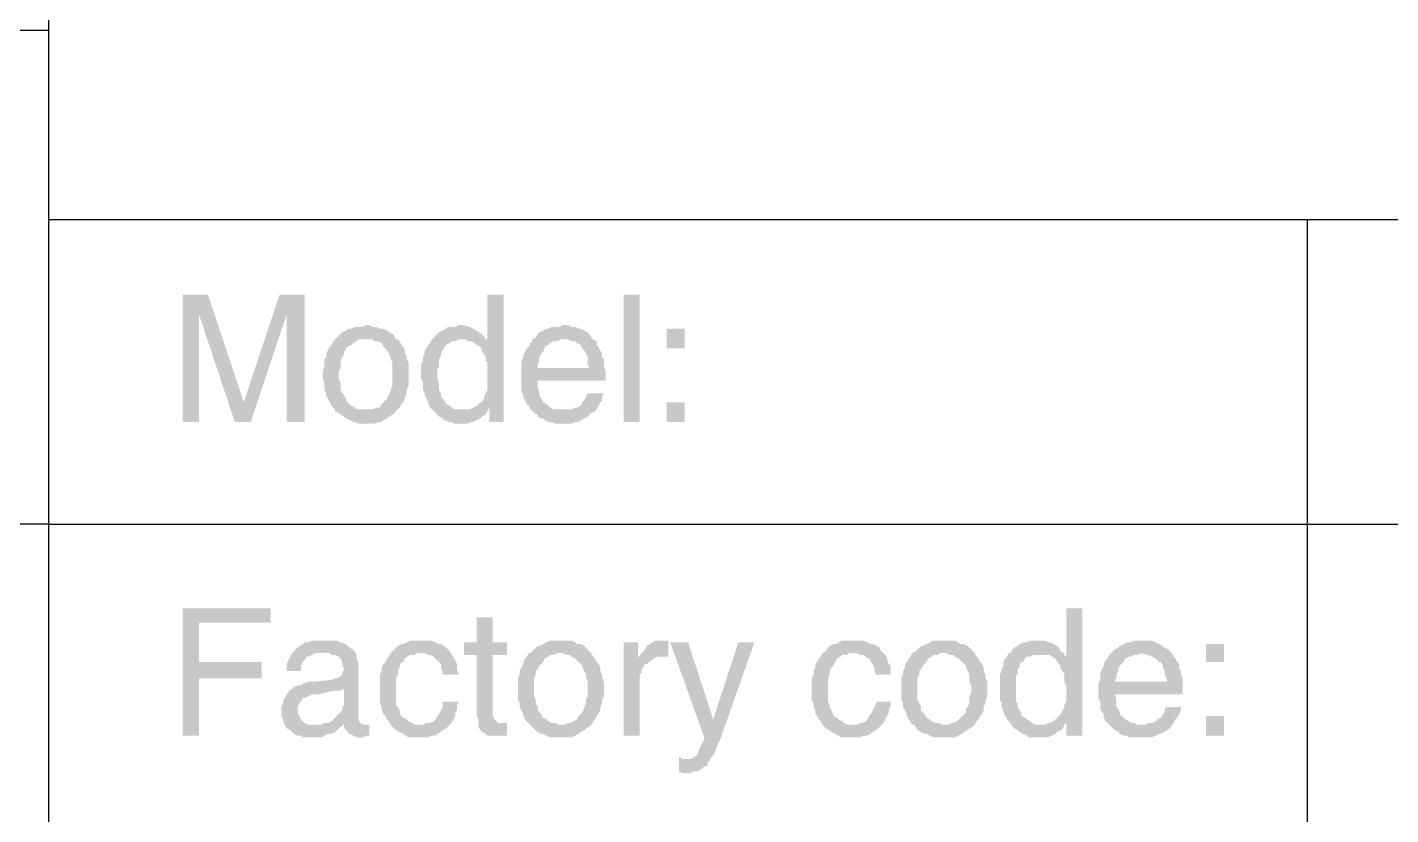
# Model space of a CAD drawing. Header units: millimetres. Extents: x 1448 to 2566, y 1057 to 1416.
# Drawn here: x 1711.68 to 1746.03, y 1138.61 to 1158.44 of the extents above; entities that cross this region are included whole.
import ezdxf

# ---------------------------------------------------------------- set-up
doc = ezdxf.new("R2010")
doc.units = ezdxf.units.MM

msp = doc.modelspace()

# ---------------------------------------------------------------- hatches: boundary and pattern name
at = {"transparency": 33554559}
for points in [[(1716.23243, 1151.70497), (1715.60058, 1151.70497), (1715.60058, 1148.50059), (1716.00677, 1148.50059), (1716.00677, 1151.20852)], [(1716.23243, 1151.70497), (1716.00677, 1151.20852), (1716.90941, 1148.50059), (1717.13507, 1148.99704)], [(1718.66957, 1151.70497), (1718.03772, 1151.70497), (1717.13507, 1148.99704), (1716.90941, 1148.50059), (1717.3156, 1148.50059), (1718.21825, 1151.20852), (1718.21825, 1151.20852)], [(1718.66957, 1151.70497), (1718.21825, 1151.20852), (1718.21825, 1148.50059), (1718.66957, 1148.50059)], [(1723.67924, 1151.70497), (1723.27305, 1151.70497), (1723.27305, 1150.53153), (1722.95712, 1150.4864), (1723.00226, 1150.44127), (1723.09252, 1150.39614), (1723.13765, 1150.30587), (1723.13765, 1150.26074), (1723.18279, 1150.21561), (1723.22792, 1150.12534), (1723.22792, 1150.03508), (1723.27305, 1149.98995), (1723.27305, 1149.31297), (1723.22792, 1149.2227), (1723.18279, 1149.13244), (1723.18279, 1149.0873), (1723.13765, 1148.99704), (1723.09252, 1148.99704), (1723.04739, 1148.95191), (1723.00226, 1148.90678), (1722.91199, 1148.86164), (1723.31818, 1148.86164), (1723.31818, 1148.50059), (1723.67924, 1148.50059)], [(1726.70309, 1148.50059), (1726.70309, 1151.70497), (1727.10928, 1151.70497), (1727.10928, 1148.50059)], [(1720.20406, 1150.93772), (1720.20406, 1150.93772), (1720.1138, 1150.89259), (1719.93327, 1150.89259), (1719.843, 1150.84746), (1719.75274, 1150.84746), (1719.70761, 1150.80233), (1719.61734, 1150.75719), (1719.57221, 1150.71206), (1719.48195, 1150.6218), (1719.43682, 1150.57667), (1719.43682, 1150.57667), (1719.39168, 1150.53153), (1719.34655, 1150.44127), (1719.30142, 1150.39614), (1719.25629, 1150.30587), (1719.21115, 1150.21561), (1719.21115, 1150.12534), (1719.16602, 1150.08021), (1719.16602, 1149.89968), (1719.12089, 1149.76429), (1719.12089, 1149.67402), (1719.12089, 1149.58376), (1719.16602, 1149.49349), (1719.16602, 1149.31297), (1719.21115, 1149.2227), (1719.21115, 1149.13244), (1719.25629, 1149.0873), (1719.30142, 1148.99704), (1719.34655, 1148.90678), (1719.39168, 1148.86164), (1719.43682, 1148.81651), (1719.43682, 1148.77138), (1720.20406, 1148.81651), (1719.9784, 1148.81651), (1719.93327, 1148.86164), (1719.843, 1148.90678), (1719.79787, 1148.95191), (1719.70761, 1149.04217), (1719.70761, 1149.0873), (1719.66248, 1149.17757), (1719.61734, 1149.2227), (1719.57221, 1149.31297), (1719.57221, 1149.49349), (1719.52708, 1149.58376), (1719.52708, 1149.76429), (1719.57221, 1149.85455), (1719.57221, 1150.03508), (1719.61734, 1150.12534), (1719.66248, 1150.21561), (1719.66248, 1150.26074), (1719.70761, 1150.35101), (1719.75274, 1150.39614), (1719.843, 1150.44127), (1719.88814, 1150.4864), (1719.9784, 1150.53153), (1720.02353, 1150.57667), (1720.97131, 1150.57667), (1720.92618, 1150.66693), (1720.88104, 1150.71206), (1720.79078, 1150.75719), (1720.74565, 1150.80233), (1720.65538, 1150.84746), (1720.56512, 1150.84746), (1720.47486, 1150.89259), (1720.38459, 1150.89259), (1720.29433, 1150.93772)], [(1722.59607, 1150.93772), (1722.55094, 1150.93772), (1722.46067, 1150.89259), (1722.28014, 1150.89259), (1722.23501, 1150.84746), (1722.14475, 1150.80233), (1722.05448, 1150.75719), (1722.00935, 1150.71206), (1721.96422, 1150.66693), (1721.87395, 1150.57667), (1722.73146, 1150.57667), (1722.7766, 1150.53153), (1722.86686, 1150.53153), (1722.95712, 1150.4864), (1723.27305, 1150.53153), (1723.27305, 1150.57667), (1723.22792, 1150.57667), (1723.18279, 1150.66693), (1723.13765, 1150.71206), (1723.04739, 1150.75719), (1723.00226, 1150.80233), (1722.91199, 1150.84746), (1722.82173, 1150.89259), (1722.7766, 1150.89259), (1722.68633, 1150.93772)], [(1725.21373, 1150.93772), (1725.1686, 1150.93772), (1725.07834, 1150.89259), (1724.89781, 1150.89259), (1724.80754, 1150.84746), (1724.76241, 1150.84746), (1724.67215, 1150.80233), (1724.58188, 1150.75719), (1724.53675, 1150.71206), (1724.49162, 1150.6218), (1724.40135, 1150.57667), (1725.304, 1150.57667), (1725.39426, 1150.53153), (1725.48453, 1150.53153), (1725.52966, 1150.4864), (1725.61992, 1150.44127), (1725.66505, 1150.35101), (1725.66505, 1150.35101), (1725.71019, 1150.30587), (1725.75532, 1150.21561), (1725.80045, 1150.12534), (1725.80045, 1149.94482), (1725.84558, 1149.85455), (1724.13056, 1149.85455), (1724.13056, 1149.26783), (1724.17569, 1149.17757), (1724.17569, 1149.13244), (1724.22083, 1149.04217), (1724.26596, 1148.95191), (1724.31109, 1148.90678), (1724.35622, 1148.81651), (1724.40135, 1148.77138), (1725.21373, 1148.81651), (1724.94294, 1148.81651), (1724.85268, 1148.86164), (1724.80754, 1148.90678), (1724.76241, 1148.95191), (1724.67215, 1148.99704), (1724.67215, 1149.04217), (1724.62702, 1149.0873), (1724.58188, 1149.17757), (1724.58188, 1149.26783), (1724.53675, 1149.3581), (1724.53675, 1149.53863), (1726.25177, 1149.53863), (1726.25177, 1149.76429), (1726.20664, 1149.89968), (1726.20664, 1150.08021), (1726.16151, 1150.12534), (1726.16151, 1150.21561), (1726.11638, 1150.30587), (1726.07124, 1150.39614), (1726.02611, 1150.44127), (1726.02611, 1150.53153), (1725.93585, 1150.57667), (1725.89072, 1150.6218), (1725.84558, 1150.71206), (1725.80045, 1150.75719), (1725.71019, 1150.80233), (1725.61992, 1150.84746), (1725.57479, 1150.84746), (1725.48453, 1150.89259), (1725.39426, 1150.89259), (1725.304, 1150.93772)], [(1728.23759, 1150.35101), (1728.23759, 1150.84746), (1727.78627, 1150.84746), (1727.78627, 1150.35101)], [(1720.97131, 1150.57667), (1720.20406, 1150.57667), (1720.38459, 1150.57667), (1720.42972, 1150.53153), (1720.51999, 1150.53153), (1720.61025, 1150.4864), (1720.65538, 1150.39614), (1720.70052, 1150.35101), (1720.74565, 1150.30587), (1720.79078, 1150.21561), (1720.83591, 1150.12534), (1720.83591, 1150.08021), (1720.88104, 1149.98995), (1720.88104, 1149.40323), (1720.83591, 1149.31297), (1720.83591, 1149.26783), (1720.79078, 1149.17757), (1720.74565, 1149.0873), (1720.70052, 1149.04217), (1720.65538, 1148.99704), (1720.61025, 1148.95191), (1720.56512, 1148.86164), (1720.47486, 1148.86164), (1720.38459, 1148.81651), (1720.20406, 1148.81651), (1719.43682, 1148.77138), (1719.52708, 1148.72625), (1719.57221, 1148.68111), (1719.66248, 1148.63598), (1719.70761, 1148.59085), (1719.79787, 1148.54572), (1719.88814, 1148.50059), (1719.93327, 1148.50059), (1720.02353, 1148.45545), (1720.42972, 1148.45545), (1720.51999, 1148.50059), (1720.61025, 1148.50059), (1720.65538, 1148.54572), (1720.74565, 1148.59085), (1720.79078, 1148.63598), (1720.88104, 1148.68111), (1720.92618, 1148.72625), (1721.01644, 1148.81651), (1721.01644, 1148.81651), (1721.06157, 1148.86164), (1721.10671, 1148.95191), (1721.15184, 1148.99704), (1721.19697, 1149.0873), (1721.19697, 1149.13244), (1721.2421, 1149.2227), (1721.2421, 1149.31297), (1721.28723, 1149.40323), (1721.28723, 1149.67402), (1721.28723, 1149.98995), (1721.2421, 1150.08021), (1721.2421, 1150.17048), (1721.19697, 1150.21561), (1721.19697, 1150.30587), (1721.15184, 1150.39614), (1721.10671, 1150.44127), (1721.06157, 1150.53153), (1721.01644, 1150.57667)], [(1721.87395, 1150.57667), (1721.82882, 1150.4864), (1721.78369, 1150.44127), (1721.73856, 1150.35101), (1721.69342, 1150.30587), (1721.69342, 1150.21561), (1721.64829, 1150.12534), (1721.64829, 1150.03508), (1721.60316, 1149.94482), (1721.60316, 1149.58376), (1721.64829, 1149.49349), (1721.64829, 1149.31297), (1721.69342, 1149.2227), (1721.69342, 1149.17757), (1721.73856, 1149.0873), (1721.78369, 1148.99704), (1721.78369, 1148.95191), (1721.82882, 1148.86164), (1721.87395, 1148.81651), (1721.96422, 1148.72625), (1722.00935, 1148.68111), (1722.05448, 1148.63598), (1722.14475, 1148.59085), (1722.18988, 1148.54572), (1722.28014, 1148.50059), (1722.37041, 1148.50059), (1722.46067, 1148.45545), (1722.7766, 1148.45545), (1722.86686, 1148.50059), (1722.91199, 1148.50059), (1723.00226, 1148.54572), (1723.09252, 1148.59085), (1723.13765, 1148.63598), (1723.22792, 1148.68111), (1723.27305, 1148.77138), (1722.6412, 1148.81651), (1722.46067, 1148.81651), (1722.37041, 1148.86164), (1722.32527, 1148.90678), (1722.23501, 1148.95191), (1722.18988, 1149.04217), (1722.14475, 1149.0873), (1722.09961, 1149.13244), (1722.09961, 1149.2227), (1722.05448, 1149.31297), (1722.05448, 1149.49349), (1722.00935, 1149.58376), (1722.00935, 1149.80942), (1722.05448, 1149.89968), (1722.05448, 1150.08021), (1722.09961, 1150.17048), (1722.09961, 1150.21561), (1722.14475, 1150.30587), (1722.18988, 1150.35101), (1722.18988, 1150.39614), (1722.23501, 1150.44127), (1722.32527, 1150.4864), (1722.37041, 1150.53153), (1722.46067, 1150.53153), (1722.55094, 1150.57667), (1722.6412, 1150.57667)], [(1724.40135, 1150.57667), (1724.40135, 1150.53153), (1724.35622, 1150.4864), (1724.31109, 1150.39614), (1724.26596, 1150.35101), (1724.22083, 1150.26074), (1724.17569, 1150.17048), (1724.17569, 1150.12534), (1724.13056, 1150.03508), (1724.13056, 1149.85455), (1724.53675, 1149.85455), (1724.53675, 1149.94482), (1724.58188, 1150.03508), (1724.58188, 1150.12534), (1724.62702, 1150.21561), (1724.67215, 1150.26074), (1724.71728, 1150.35101), (1724.71728, 1150.39614), (1724.80754, 1150.44127), (1724.85268, 1150.4864), (1724.94294, 1150.53153), (1725.0332, 1150.53153), (1725.12347, 1150.57667), (1725.21373, 1150.57667)], [(1726.20664, 1149.2227), (1725.80045, 1149.2227), (1725.75532, 1149.13244), (1725.71019, 1149.04217), (1725.66505, 1148.99704), (1725.61992, 1148.90678), (1725.52966, 1148.86164), (1725.48453, 1148.86164), (1725.39426, 1148.81651), (1725.21373, 1148.81651), (1724.40135, 1148.77138), (1724.40135, 1148.77138), (1724.44649, 1148.72625), (1724.53675, 1148.68111), (1724.58188, 1148.59085), (1724.67215, 1148.59085), (1724.71728, 1148.54572), (1724.80754, 1148.50059), (1724.89781, 1148.50059), (1724.98807, 1148.45545), (1725.39426, 1148.45545), (1725.48453, 1148.50059), (1725.57479, 1148.50059), (1725.61992, 1148.54572), (1725.71019, 1148.59085), (1725.80045, 1148.63598), (1725.84558, 1148.68111), (1725.89072, 1148.72625), (1725.98098, 1148.77138), (1726.02611, 1148.81651), (1726.07124, 1148.90678), (1726.11638, 1148.99704), (1726.16151, 1149.04217), (1726.16151, 1149.13244)], [(1722.91199, 1148.86164), (1722.82173, 1148.81651), (1722.6412, 1148.81651), (1723.27305, 1148.77138), (1723.31818, 1148.86164)], [(1728.23759, 1148.50059), (1728.23759, 1148.99704), (1727.78627, 1148.99704), (1727.78627, 1148.50059)], [(1717.81206, 1143.80684), (1715.60058, 1143.80684), (1715.60058, 1140.60246), (1716.00677, 1140.60246), (1716.00677, 1142.04669), (1717.5864, 1142.04669), (1717.5864, 1142.45287), (1716.00677, 1142.45287), (1716.00677, 1143.44578), (1717.81206, 1143.44578), (1717.81206, 1143.62631)], [(1738.25693, 1143.80684), (1737.85074, 1143.80684), (1737.85074, 1142.58827), (1737.48968, 1142.58827), (1737.57995, 1142.54314), (1737.62508, 1142.45287), (1737.67021, 1142.40774), (1737.71535, 1142.36261), (1737.71535, 1142.27235), (1737.76048, 1142.22721), (1737.80561, 1142.13695), (1737.80561, 1141.95642), (1737.85074, 1141.86616), (1737.85074, 1141.45997), (1737.80561, 1141.3697), (1737.80561, 1141.32457), (1737.76048, 1141.23431), (1737.71535, 1141.14404), (1737.67021, 1141.09891), (1737.67021, 1141.09891), (1737.57995, 1141.00865), (1737.53482, 1140.96351), (1737.44455, 1140.91838), (1737.85074, 1140.91838), (1737.85074, 1140.60246), (1738.25693, 1140.60246)], [(1723.40845, 1143.58118), (1723.00226, 1143.58118), (1723.00226, 1142.94933), (1722.68633, 1142.94933), (1722.68633, 1142.6334), (1723.00226, 1142.6334), (1723.00226, 1141.09891), (1723.04739, 1141.00865), (1723.04739, 1140.82812), (1723.09252, 1140.73785), (1723.13765, 1140.69272), (1723.13765, 1140.69272), (1723.22792, 1140.64759), (1723.27305, 1140.60246), (1723.7695, 1140.60246), (1723.7695, 1140.91838), (1723.54384, 1140.91838), (1723.49871, 1140.96351), (1723.45358, 1141.00865), (1723.40845, 1141.09891), (1723.40845, 1142.6334), (1723.7695, 1142.6334), (1723.7695, 1142.94933), (1723.40845, 1142.94933)], [(1719.16602, 1142.99446), (1718.8501, 1142.99446), (1718.75983, 1142.94933), (1718.66957, 1142.94933), (1718.62444, 1142.9042), (1718.53417, 1142.85906), (1718.48904, 1142.81393), (1718.44391, 1142.7688), (1718.39878, 1142.72367), (1718.35364, 1142.67854), (1718.30851, 1142.58827), (1718.26338, 1142.49801), (1718.21825, 1142.40774), (1718.21825, 1142.22721), (1718.5793, 1142.22721), (1718.5793, 1142.36261), (1718.62444, 1142.45287), (1718.66957, 1142.49801), (1718.7147, 1142.58827), (1718.75983, 1142.58827), (1718.8501, 1142.6334), (1718.94036, 1142.67854), (1719.12089, 1142.67854), (1719.93327, 1142.72367), (1719.88814, 1142.7688), (1719.79787, 1142.81393), (1719.75274, 1142.85906), (1719.70761, 1142.9042), (1719.61734, 1142.94933), (1719.57221, 1142.94933), (1719.48195, 1142.99446), (1719.25629, 1142.99446)], [(1721.60316, 1142.99446), (1721.33237, 1142.99446), (1721.2421, 1142.94933), (1721.15184, 1142.9042), (1721.10671, 1142.9042), (1721.01644, 1142.85906), (1720.97131, 1142.81393), (1720.88104, 1142.72367), (1720.83591, 1142.67854), (1721.69342, 1142.67854), (1721.78369, 1142.6334), (1721.82882, 1142.6334), (1721.91908, 1142.58827), (1721.96422, 1142.54314), (1722.05448, 1142.45287), (1722.09961, 1142.40774), (1722.09961, 1142.31748), (1722.14475, 1142.22721), (1722.14475, 1142.13695), (1722.55094, 1142.13695), (1722.5058, 1142.27235), (1722.5058, 1142.40774), (1722.46067, 1142.49801), (1722.41554, 1142.58827), (1722.37041, 1142.6334), (1722.32527, 1142.72367), (1722.28014, 1142.7688), (1722.23501, 1142.81393), (1722.18988, 1142.85906), (1722.09961, 1142.9042), (1722.05448, 1142.9042), (1721.96422, 1142.94933), (1721.87395, 1142.99446), (1721.69342, 1142.99446)], [(1725.12347, 1142.99446), (1724.85268, 1142.99446), (1724.76241, 1142.94933), (1724.67215, 1142.9042), (1724.58188, 1142.85906), (1724.53675, 1142.85906), (1724.44649, 1142.7688), (1724.40135, 1142.72367), (1724.35622, 1142.67854), (1724.31109, 1142.67854), (1724.26596, 1142.58827), (1724.22083, 1142.54314), (1724.17569, 1142.45287), (1724.17569, 1142.40774), (1724.13056, 1142.31748), (1724.08543, 1142.22721), (1724.08543, 1142.13695), (1724.0403, 1142.04669), (1724.0403, 1141.77589), (1724.0403, 1141.5051), (1724.08543, 1141.41484), (1724.08543, 1141.32457), (1724.13056, 1141.23431), (1724.17569, 1141.14404), (1724.17569, 1141.09891), (1724.22083, 1141.00865), (1724.26596, 1140.96351), (1724.35622, 1140.87325), (1725.12347, 1140.87325), (1725.07834, 1140.87325), (1724.98807, 1140.91838), (1724.89781, 1140.91838), (1724.80754, 1140.96351), (1724.76241, 1141.00865), (1724.67215, 1141.05378), (1724.62702, 1141.14404), (1724.58188, 1141.18917), (1724.53675, 1141.23431), (1724.53675, 1141.32457), (1724.49162, 1141.41484), (1724.49162, 1141.5051), (1724.44649, 1141.59536), (1724.44649, 1142.04669), (1724.49162, 1142.13695), (1724.49162, 1142.22721), (1724.53675, 1142.27235), (1724.58188, 1142.36261), (1724.62702, 1142.40774), (1724.67215, 1142.45287), (1724.71728, 1142.54314), (1724.80754, 1142.58827), (1724.85268, 1142.6334), (1724.94294, 1142.6334), (1725.0332, 1142.67854), (1725.89072, 1142.67854), (1725.84558, 1142.72367), (1725.75532, 1142.81393), (1725.71019, 1142.85906), (1725.61992, 1142.9042), (1725.52966, 1142.9042), (1725.48453, 1142.94933), (1725.39426, 1142.99446), (1725.21373, 1142.99446)], [(1727.06415, 1142.94933), (1726.70309, 1142.94933), (1726.70309, 1140.60246), (1727.10928, 1140.60246), (1727.10928, 1142.13695), (1727.15442, 1142.18208), (1727.15442, 1142.27235), (1727.19955, 1142.31748), (1727.24468, 1142.40774), (1727.28981, 1142.40774), (1727.33495, 1142.45287), (1727.42521, 1142.49801), (1727.06415, 1142.54314)], [(1727.74113, 1142.99446), (1727.51547, 1142.99446), (1727.42521, 1142.94933), (1727.38008, 1142.9042), (1727.28981, 1142.85906), (1727.24468, 1142.7688), (1727.19955, 1142.72367), (1727.15442, 1142.67854), (1727.10928, 1142.6334), (1727.74113, 1142.58827), (1727.8314, 1142.58827), (1727.8314, 1142.99446), (1727.8314, 1142.99446)], [(1728.32785, 1142.94933), (1727.87653, 1142.94933), (1728.73404, 1140.55732), (1728.9597, 1141.00865)], [(1729.99774, 1142.94933), (1729.59155, 1142.94933), (1728.9597, 1141.00865), (1728.73404, 1140.55732), (1728.73404, 1140.51219), (1728.73404, 1140.51219), (1728.68891, 1140.42193), (1728.64378, 1140.33166), (1728.59865, 1140.2414), (1728.59865, 1140.19627), (1728.55351, 1140.106), (1728.46325, 1140.06087), (1728.41812, 1140.01574), (1728.32785, 1140.01574), (1728.86944, 1139.97061), (1728.91457, 1140.06087), (1728.9597, 1140.106), (1729.00484, 1140.19627), (1729.04997, 1140.33166), (1729.0951, 1140.42193), (1729.14023, 1140.51219)], [(1732.48001, 1142.99446), (1732.20922, 1142.99446), (1732.11896, 1142.94933), (1732.07382, 1142.9042), (1731.98356, 1142.9042), (1731.89329, 1142.85906), (1731.84816, 1142.81393), (1731.80303, 1142.72367), (1731.71277, 1142.67854), (1732.57028, 1142.67854), (1732.66054, 1142.6334), (1732.75081, 1142.6334), (1732.79594, 1142.58827), (1732.8862, 1142.54314), (1732.93133, 1142.45287), (1732.97647, 1142.40774), (1733.0216, 1142.31748), (1733.0216, 1142.22721), (1733.06673, 1142.13695), (1733.42779, 1142.13695), (1733.42779, 1142.36261), (1733.38266, 1142.40774), (1733.33752, 1142.49801), (1733.33752, 1142.58827), (1733.29239, 1142.6334), (1733.20213, 1142.72367), (1733.157, 1142.7688), (1733.157, 1142.81393), (1733.06673, 1142.85906), (1733.0216, 1142.9042), (1732.93133, 1142.9042), (1732.84107, 1142.94933), (1732.75081, 1142.99446), (1732.57028, 1142.99446)], [(1734.78175, 1142.99446), (1734.46583, 1142.99446), (1734.4207, 1142.94933), (1734.33043, 1142.9042), (1734.24017, 1142.85906), (1734.19504, 1142.85906), (1734.10477, 1142.7688), (1734.05964, 1142.72367), (1733.96937, 1142.67854), (1733.96937, 1142.67854), (1733.92424, 1142.58827), (1733.87911, 1142.54314), (1733.83398, 1142.45287), (1733.78885, 1142.40774), (1733.78885, 1142.31748), (1733.74371, 1142.22721), (1733.74371, 1142.13695), (1733.69858, 1142.04669), (1733.69858, 1141.77589), (1733.69858, 1141.5051), (1733.74371, 1141.41484), (1733.74371, 1141.32457), (1733.78885, 1141.23431), (1733.83398, 1141.14404), (1733.83398, 1141.09891), (1733.87911, 1141.00865), (1733.92424, 1140.96351), (1733.96937, 1140.87325), (1734.78175, 1140.87325), (1734.73662, 1140.87325), (1734.64636, 1140.91838), (1734.55609, 1140.91838), (1734.46583, 1140.96351), (1734.4207, 1141.00865), (1734.33043, 1141.05378), (1734.2853, 1141.14404), (1734.24017, 1141.18917), (1734.19504, 1141.23431), (1734.19504, 1141.32457), (1734.1499, 1141.41484), (1734.10477, 1141.5051), (1734.10477, 1142.04669), (1734.1499, 1142.13695), (1734.1499, 1142.22721), (1734.19504, 1142.27235), (1734.24017, 1142.36261), (1734.2853, 1142.40774), (1734.33043, 1142.45287), (1734.37556, 1142.54314), (1734.46583, 1142.58827), (1734.51096, 1142.6334), (1734.60123, 1142.6334), (1734.69149, 1142.67854), (1735.549, 1142.67854), (1735.50387, 1142.72367), (1735.4136, 1142.81393), (1735.36847, 1142.85906), (1735.27821, 1142.9042), (1735.18794, 1142.9042), (1735.14281, 1142.94933), (1735.05255, 1142.99446), (1734.87202, 1142.99446)], [(1737.12863, 1142.99446), (1736.9481, 1142.99446), (1736.85783, 1142.94933), (1736.76757, 1142.94933), (1736.67731, 1142.9042), (1736.63217, 1142.85906), (1736.54191, 1142.81393), (1736.49678, 1142.7688), (1736.45164, 1142.67854), (1736.40651, 1142.67854), (1737.21889, 1142.6334), (1737.44455, 1142.6334), (1737.48968, 1142.58827), (1737.85074, 1142.58827), (1737.80561, 1142.6334), (1737.80561, 1142.67854), (1737.71535, 1142.72367), (1737.67021, 1142.81393), (1737.62508, 1142.85906), (1737.53482, 1142.9042), (1737.44455, 1142.94933), (1737.39942, 1142.94933), (1737.30916, 1142.99446), (1737.21889, 1142.99446)], [(1739.79142, 1142.99446), (1739.56576, 1142.99446), (1739.4755, 1142.94933), (1739.38524, 1142.94933), (1739.29497, 1142.9042), (1739.20471, 1142.85906), (1739.15957, 1142.81393), (1739.06931, 1142.7688), (1739.02418, 1142.72367), (1738.97905, 1142.67854), (1739.74629, 1142.67854), (1739.88169, 1142.6334), (1739.92682, 1142.6334), (1740.01709, 1142.58827), (1740.10735, 1142.54314), (1740.15248, 1142.49801), (1740.19761, 1142.45287), (1740.24275, 1142.45287), (1740.28788, 1142.36261), (1740.28788, 1142.31748), (1740.33301, 1142.22721), (1740.33301, 1142.13695), (1740.37814, 1142.04669), (1740.37814, 1141.95642), (1739.06931, 1141.95642), (1738.66312, 1141.91129), (1738.66312, 1141.55023), (1738.70825, 1141.45997), (1738.70825, 1141.27944), (1738.75339, 1141.18917), (1738.79852, 1141.14404), (1738.79852, 1141.05378), (1738.84365, 1140.96351), (1738.88878, 1140.91838), (1738.93391, 1140.87325), (1739.74629, 1140.87325), (1739.65603, 1140.87325), (1739.56576, 1140.91838), (1739.52063, 1140.91838), (1739.43037, 1140.96351), (1739.3401, 1141.00865), (1739.29497, 1141.05378), (1739.24984, 1141.09891), (1739.20471, 1141.14404), (1739.20471, 1141.18917), (1739.15957, 1141.27944), (1739.11444, 1141.32457), (1739.11444, 1141.55023), (1739.06931, 1141.6405), (1740.78433, 1141.6405), (1740.78433, 1142.04669), (1740.7392, 1142.13695), (1740.7392, 1142.22721), (1740.69407, 1142.31748), (1740.69407, 1142.40774), (1740.64894, 1142.45287), (1740.6038, 1142.54314), (1740.55867, 1142.58827), (1740.51354, 1142.67854), (1740.46841, 1142.72367), (1740.42328, 1142.7688), (1740.33301, 1142.81393), (1740.28788, 1142.85906), (1740.19761, 1142.9042), (1740.10735, 1142.94933), (1740.01709, 1142.99446), (1739.88169, 1142.99446)], [(1719.93327, 1142.72367), (1719.12089, 1142.67854), (1719.30142, 1142.67854), (1719.34655, 1142.6334), (1719.43682, 1142.6334), (1719.52708, 1142.58827), (1719.57221, 1142.54314), (1719.61734, 1142.45287), (1719.61734, 1142.36261), (1719.66248, 1142.27235), (1719.66248, 1142.27235), (1719.61734, 1142.18208), (1719.61734, 1142.13695), (1719.57221, 1142.09182), (1719.48195, 1142.04669), (1719.43682, 1142.04669), (1719.34655, 1142.00155), (1718.8501, 1141.95642), (1718.75983, 1141.95642), (1718.62444, 1141.91129), (1718.5793, 1141.86616), (1718.48904, 1141.86616), (1718.39878, 1141.82102), (1719.66248, 1141.77589), (1719.66248, 1141.3697), (1719.66248, 1141.3697), (1719.61734, 1141.32457), (1719.61734, 1141.23431), (1719.57221, 1141.18917), (1719.48195, 1141.09891), (1719.43682, 1141.05378), (1719.39168, 1141.00865), (1719.34655, 1140.96351), (1719.25629, 1140.91838), (1719.16602, 1140.91838), (1719.07576, 1140.87325), (1718.17311, 1140.87325), (1718.21825, 1140.78298), (1718.30851, 1140.73785), (1718.35364, 1140.69272), (1718.39878, 1140.64759), (1718.48904, 1140.60246), (1718.5793, 1140.60246), (1718.62444, 1140.55732), (1719.12089, 1140.55732), (1719.16602, 1140.60246), (1719.25629, 1140.64759), (1719.34655, 1140.64759), (1719.43682, 1140.69272), (1719.48195, 1140.73785), (1719.57221, 1140.82812), (1719.61734, 1140.82812), (1719.66248, 1140.91838), (1720.06867, 1140.91838), (1720.02353, 1141.00865), (1720.02353, 1142.45287), (1719.9784, 1142.54314), (1719.9784, 1142.6334)], [(1720.83591, 1142.67854), (1720.79078, 1142.58827), (1720.74565, 1142.54314), (1720.70052, 1142.45287), (1720.65538, 1142.40774), (1720.61025, 1142.31748), (1720.61025, 1142.22721), (1720.56512, 1142.13695), (1720.56512, 1141.41484), (1720.61025, 1141.32457), (1720.61025, 1141.23431), (1720.65538, 1141.14404), (1720.70052, 1141.09891), (1720.74565, 1141.00865), (1720.79078, 1140.96351), (1720.83591, 1140.87325), (1721.55803, 1140.87325), (1721.46776, 1140.87325), (1721.3775, 1140.91838), (1721.28723, 1140.96351), (1721.2421, 1141.00865), (1721.15184, 1141.05378), (1721.10671, 1141.09891), (1721.06157, 1141.14404), (1721.06157, 1141.23431), (1721.01644, 1141.32457), (1720.97131, 1141.3697), (1720.97131, 1142.04669), (1721.01644, 1142.13695), (1721.01644, 1142.22721), (1721.06157, 1142.31748), (1721.06157, 1142.36261), (1721.10671, 1142.45287), (1721.15184, 1142.45287), (1721.19697, 1142.54314), (1721.2421, 1142.58827), (1721.33237, 1142.6334), (1721.42263, 1142.6334), (1721.5129, 1142.67854), (1721.60316, 1142.67854)], [(1725.89072, 1142.67854), (1725.12347, 1142.67854), (1725.1686, 1142.67854), (1725.25887, 1142.6334), (1725.34913, 1142.6334), (1725.39426, 1142.58827), (1725.48453, 1142.54314), (1725.52966, 1142.49801), (1725.61992, 1142.40774), (1725.66505, 1142.36261), (1725.66505, 1142.31748), (1725.71019, 1142.22721), (1725.75532, 1142.13695), (1725.75532, 1142.04669), (1725.80045, 1141.95642), (1725.80045, 1141.59536), (1725.75532, 1141.5051), (1725.75532, 1141.41484), (1725.71019, 1141.32457), (1725.71019, 1141.27944), (1725.66505, 1141.18917), (1725.61992, 1141.14404), (1725.57479, 1141.09891), (1725.52966, 1141.00865), (1725.43939, 1140.96351), (1725.34913, 1140.91838), (1725.304, 1140.91838), (1725.21373, 1140.87325), (1724.35622, 1140.87325), (1724.40135, 1140.82812), (1724.49162, 1140.73785), (1724.53675, 1140.69272), (1724.62702, 1140.64759), (1724.67215, 1140.64759), (1724.76241, 1140.60246), (1724.85268, 1140.55732), (1725.39426, 1140.55732), (1725.48453, 1140.60246), (1725.57479, 1140.64759), (1725.61992, 1140.69272), (1725.71019, 1140.73785), (1725.75532, 1140.78298), (1725.84558, 1140.82812), (1725.89072, 1140.87325), (1725.89072, 1140.87325), (1725.93585, 1140.96351), (1725.98098, 1141.00865), (1726.02611, 1141.09891), (1726.07124, 1141.14404), (1726.11638, 1141.23431), (1726.11638, 1141.32457), (1726.16151, 1141.41484), (1726.16151, 1141.5051), (1726.20664, 1141.59536), (1726.20664, 1141.77589), (1726.20664, 1141.95642), (1726.16151, 1142.04669), (1726.16151, 1142.13695), (1726.11638, 1142.22721), (1726.11638, 1142.31748), (1726.07124, 1142.40774), (1726.02611, 1142.45287), (1725.98098, 1142.54314), (1725.93585, 1142.58827)], [(1727.10928, 1142.6334), (1727.06415, 1142.54314), (1727.42521, 1142.49801), (1727.47034, 1142.54314), (1727.56061, 1142.58827), (1727.74113, 1142.58827)], [(1731.71277, 1142.67854), (1731.66763, 1142.58827), (1731.6225, 1142.54314), (1731.57737, 1142.45287), (1731.53224, 1142.40774), (1731.53224, 1142.31748), (1731.48711, 1142.22721), (1731.48711, 1142.13695), (1731.44197, 1142.04669), (1731.44197, 1141.5051), (1731.48711, 1141.41484), (1731.48711, 1141.32457), (1731.53224, 1141.23431), (1731.53224, 1141.14404), (1731.57737, 1141.09891), (1731.6225, 1141.00865), (1731.66763, 1140.96351), (1731.71277, 1140.87325), (1732.48001, 1140.87325), (1732.34462, 1140.87325), (1732.25435, 1140.91838), (1732.20922, 1140.96351), (1732.11896, 1141.00865), (1732.07382, 1141.05378), (1731.98356, 1141.09891), (1731.98356, 1141.14404), (1731.93843, 1141.23431), (1731.89329, 1141.32457), (1731.89329, 1141.3697), (1731.84816, 1141.45997), (1731.84816, 1142.04669), (1731.89329, 1142.13695), (1731.89329, 1142.22721), (1731.93843, 1142.31748), (1731.98356, 1142.36261), (1732.02869, 1142.45287), (1732.02869, 1142.45287), (1732.07382, 1142.54314), (1732.16409, 1142.58827), (1732.20922, 1142.6334), (1732.29948, 1142.6334), (1732.38975, 1142.67854), (1732.48001, 1142.67854)], [(1735.549, 1142.67854), (1734.78175, 1142.67854), (1734.82689, 1142.67854), (1734.91715, 1142.6334), (1735.00741, 1142.6334), (1735.05255, 1142.58827), (1735.14281, 1142.54314), (1735.18794, 1142.49801), (1735.27821, 1142.40774), (1735.32334, 1142.36261), (1735.32334, 1142.31748), (1735.36847, 1142.22721), (1735.4136, 1142.13695), (1735.4136, 1141.95642), (1735.45874, 1141.86616), (1735.45874, 1141.68563), (1735.4136, 1141.59536), (1735.4136, 1141.41484), (1735.36847, 1141.32457), (1735.32334, 1141.27944), (1735.32334, 1141.18917), (1735.27821, 1141.14404), (1735.23308, 1141.09891), (1735.14281, 1141.00865), (1735.09768, 1140.96351), (1735.00741, 1140.91838), (1734.96228, 1140.91838), (1734.87202, 1140.87325), (1734.01451, 1140.87325), (1734.05964, 1140.82812), (1734.10477, 1140.73785), (1734.19504, 1140.69272), (1734.2853, 1140.64759), (1734.33043, 1140.64759), (1734.4207, 1140.60246), (1734.51096, 1140.55732), (1735.05255, 1140.55732), (1735.14281, 1140.60246), (1735.23308, 1140.64759), (1735.27821, 1140.69272), (1735.36847, 1140.73785), (1735.4136, 1140.78298), (1735.50387, 1140.82812), (1735.549, 1140.87325), (1735.549, 1140.87325), (1735.59413, 1140.96351), (1735.63927, 1141.00865), (1735.6844, 1141.09891), (1735.72953, 1141.14404), (1735.77466, 1141.23431), (1735.77466, 1141.32457), (1735.81979, 1141.41484), (1735.81979, 1141.5051), (1735.86493, 1141.59536), (1735.86493, 1141.77589), (1735.86493, 1141.95642), (1735.81979, 1142.04669), (1735.81979, 1142.13695), (1735.77466, 1142.22721), (1735.77466, 1142.31748), (1735.72953, 1142.40774), (1735.6844, 1142.45287), (1735.63927, 1142.54314), (1735.59413, 1142.58827)], [(1736.40651, 1142.67854), (1736.36138, 1142.58827), (1736.31625, 1142.54314), (1736.27112, 1142.45287), (1736.27112, 1142.36261), (1736.22598, 1142.31748), (1736.22598, 1142.22721), (1736.18085, 1142.13695), (1736.18085, 1141.5051), (1736.22598, 1141.41484), (1736.22598, 1141.32457), (1736.27112, 1141.23431), (1736.27112, 1141.18917), (1736.31625, 1141.09891), (1736.36138, 1141.00865), (1736.40651, 1140.96351), (1736.45164, 1140.91838), (1736.49678, 1140.82812), (1736.54191, 1140.78298), (1736.63217, 1140.73785), (1736.67731, 1140.69272), (1736.76757, 1140.64759), (1736.85783, 1140.60246), (1736.90297, 1140.55732), (1737.39942, 1140.55732), (1737.48968, 1140.60246), (1737.57995, 1140.64759), (1737.62508, 1140.69272), (1737.71535, 1140.73785), (1737.76048, 1140.78298), (1737.80561, 1140.87325), (1737.08349, 1140.87325), (1736.99323, 1140.91838), (1736.9481, 1140.96351), (1736.85783, 1141.00865), (1736.8127, 1141.05378), (1736.72244, 1141.09891), (1736.72244, 1141.18917), (1736.67731, 1141.23431), (1736.63217, 1141.32457), (1736.63217, 1141.41484), (1736.58704, 1141.45997), (1736.58704, 1142.09182), (1736.63217, 1142.18208), (1736.63217, 1142.27235), (1736.67731, 1142.31748), (1736.67731, 1142.40774), (1736.72244, 1142.45287), (1736.76757, 1142.45287), (1736.8127, 1142.54314), (1736.85783, 1142.58827), (1736.9481, 1142.58827), (1737.03836, 1142.6334), (1737.21889, 1142.6334)], [(1738.97905, 1142.67854), (1738.93391, 1142.6334), (1738.88878, 1142.54314), (1738.84365, 1142.49801), (1738.79852, 1142.40774), (1738.79852, 1142.36261), (1738.75339, 1142.27235), (1738.70825, 1142.18208), (1738.70825, 1142.00155), (1738.66312, 1141.91129), (1739.06931, 1141.95642), (1739.11444, 1142.04669), (1739.11444, 1142.13695), (1739.15957, 1142.22721), (1739.15957, 1142.27235), (1739.20471, 1142.36261), (1739.24984, 1142.40774), (1739.29497, 1142.45287), (1739.3401, 1142.54314), (1739.43037, 1142.58827), (1739.4755, 1142.58827), (1739.56576, 1142.6334), (1739.65603, 1142.6334), (1739.74629, 1142.67854)], [(1741.82237, 1142.45287), (1741.82237, 1142.9042), (1741.37105, 1142.9042), (1741.37105, 1142.45287)], [(1718.39878, 1141.82102), (1718.35364, 1141.77589), (1718.26338, 1141.73076), (1718.26338, 1141.68563), (1718.21825, 1141.6405), (1718.17311, 1141.55023), (1718.12798, 1141.5051), (1718.12798, 1141.41484), (1718.08285, 1141.32457), (1718.08285, 1141.09891), (1718.12798, 1141.00865), (1718.12798, 1140.91838), (1718.17311, 1140.87325), (1718.89523, 1140.87325), (1718.75983, 1140.87325), (1718.66957, 1140.91838), (1718.62444, 1140.96351), (1718.5793, 1141.00865), (1718.53417, 1141.09891), (1718.48904, 1141.18917), (1718.48904, 1141.32457), (1718.53417, 1141.41484), (1718.5793, 1141.45997), (1718.62444, 1141.55023), (1718.66957, 1141.55023), (1718.75983, 1141.59536), (1718.8501, 1141.6405), (1719.03063, 1141.6405), (1719.39168, 1141.73076), (1719.57221, 1141.73076), (1719.66248, 1141.77589)], [(1722.55094, 1141.45997), (1722.14475, 1141.45997), (1722.14475, 1141.32457), (1722.09961, 1141.23431), (1722.05448, 1141.14404), (1722.00935, 1141.09891), (1721.96422, 1141.00865), (1721.91908, 1140.96351), (1721.82882, 1140.91838), (1721.73856, 1140.91838), (1721.64829, 1140.87325), (1720.83591, 1140.87325), (1720.88104, 1140.82812), (1720.92618, 1140.78298), (1720.97131, 1140.73785), (1721.06157, 1140.69272), (1721.15184, 1140.64759), (1721.19697, 1140.60246), (1721.28723, 1140.55732), (1721.78369, 1140.55732), (1721.87395, 1140.60246), (1721.96422, 1140.60246), (1722.00935, 1140.64759), (1722.09961, 1140.69272), (1722.14475, 1140.73785), (1722.23501, 1140.78298), (1722.28014, 1140.82812), (1722.32527, 1140.87325), (1722.37041, 1140.91838), (1722.41554, 1141.00865), (1722.46067, 1141.09891), (1722.46067, 1141.18917), (1722.5058, 1141.23431), (1722.5058, 1141.3697)], [(1733.42779, 1141.45997), (1733.06673, 1141.45997), (1733.06673, 1141.41484), (1733.0216, 1141.32457), (1732.97647, 1141.23431), (1732.93133, 1141.14404), (1732.8862, 1141.09891), (1732.84107, 1141.00865), (1732.79594, 1140.96351), (1732.70567, 1140.91838), (1732.66054, 1140.91838), (1732.57028, 1140.87325), (1731.71277, 1140.87325), (1731.7579, 1140.82812), (1731.80303, 1140.78298), (1731.89329, 1140.73785), (1731.93843, 1140.69272), (1732.02869, 1140.64759), (1732.11896, 1140.60246), (1732.16409, 1140.55732), (1732.66054, 1140.55732), (1732.75081, 1140.60246), (1732.84107, 1140.60246), (1732.93133, 1140.64759), (1732.97647, 1140.69272), (1733.06673, 1140.73785), (1733.11186, 1140.78298), (1733.157, 1140.82812), (1733.20213, 1140.87325), (1733.24726, 1140.91838), (1733.29239, 1141.00865), (1733.33752, 1141.09891), (1733.38266, 1141.18917), (1733.38266, 1141.23431), (1733.42779, 1141.3697)], [(1740.7392, 1141.32457), (1740.37814, 1141.32457), (1740.33301, 1141.27944), (1740.33301, 1141.18917), (1740.28788, 1141.14404), (1740.24275, 1141.05378), (1740.15248, 1141.00865), (1740.10735, 1140.96351), (1740.01709, 1140.91838), (1739.92682, 1140.91838), (1739.83656, 1140.87325), (1738.93391, 1140.87325), (1739.02418, 1140.78298), (1739.06931, 1140.73785), (1739.15957, 1140.69272), (1739.20471, 1140.64759), (1739.29497, 1140.60246), (1739.38524, 1140.60246), (1739.43037, 1140.55732), (1740.01709, 1140.55732), (1740.10735, 1140.60246), (1740.19761, 1140.64759), (1740.24275, 1140.64759), (1740.33301, 1140.69272), (1740.37814, 1140.73785), (1740.46841, 1140.78298), (1740.51354, 1140.87325), (1740.55867, 1140.91838), (1740.6038, 1141.00865), (1740.64894, 1141.05378), (1740.69407, 1141.14404), (1740.7392, 1141.23431)], [(1720.06867, 1140.91838), (1719.66248, 1140.91838), (1719.66248, 1140.82812), (1720.15893, 1140.87325), (1720.15893, 1140.87325)], [(1737.44455, 1140.91838), (1737.39942, 1140.91838), (1737.30916, 1140.87325), (1737.21889, 1140.87325), (1737.80561, 1140.87325), (1737.85074, 1140.91838)], [(1741.82237, 1140.60246), (1741.82237, 1141.09891), (1741.37105, 1141.09891), (1741.37105, 1140.60246)], [(1720.29433, 1140.87325), (1720.15893, 1140.87325), (1719.66248, 1140.82812), (1719.70761, 1140.73785), (1719.75274, 1140.69272), (1719.75274, 1140.69272), (1719.79787, 1140.64759), (1719.88814, 1140.60246), (1719.9784, 1140.55732), (1720.15893, 1140.55732), (1720.20406, 1140.60246), (1720.29433, 1140.60246)], [(1728.10219, 1140.06087), (1728.10219, 1139.69981), (1728.10219, 1139.69981), (1728.19246, 1139.65468), (1728.37299, 1139.65468), (1728.46325, 1139.69981), (1728.55351, 1139.69981), (1728.64378, 1139.74494), (1728.68891, 1139.79008), (1728.77917, 1139.83521), (1728.82431, 1139.88034), (1728.82431, 1139.92547), (1728.86944, 1139.97061), (1728.32785, 1140.01574), (1728.19246, 1140.01574)]]:
    msp.add_hatch(color=256, dxfattribs=at).paths.add_polyline_path(points)

# ---------------------------------------------------------------- linework, layer by layer
for points in [[(1712.21567, 1409.56132), (1712.21567, 1122.82038)], [(1699.39813, 1158.3679), (1712.21567, 1158.3679)], [(1712.21567, 1153.60052), (2108.65355, 1153.60052)], [(1743.91669, 1153.60052), (1743.91669, 1122.82038)], [(1712.21567, 1145.92805), (1699.39813, 1145.92805)], [(1712.21567, 1145.92805), (2008.3461, 1145.92805)]]:
    msp.add_lwpolyline(points)

doc.saveas('drawing.dxf')
